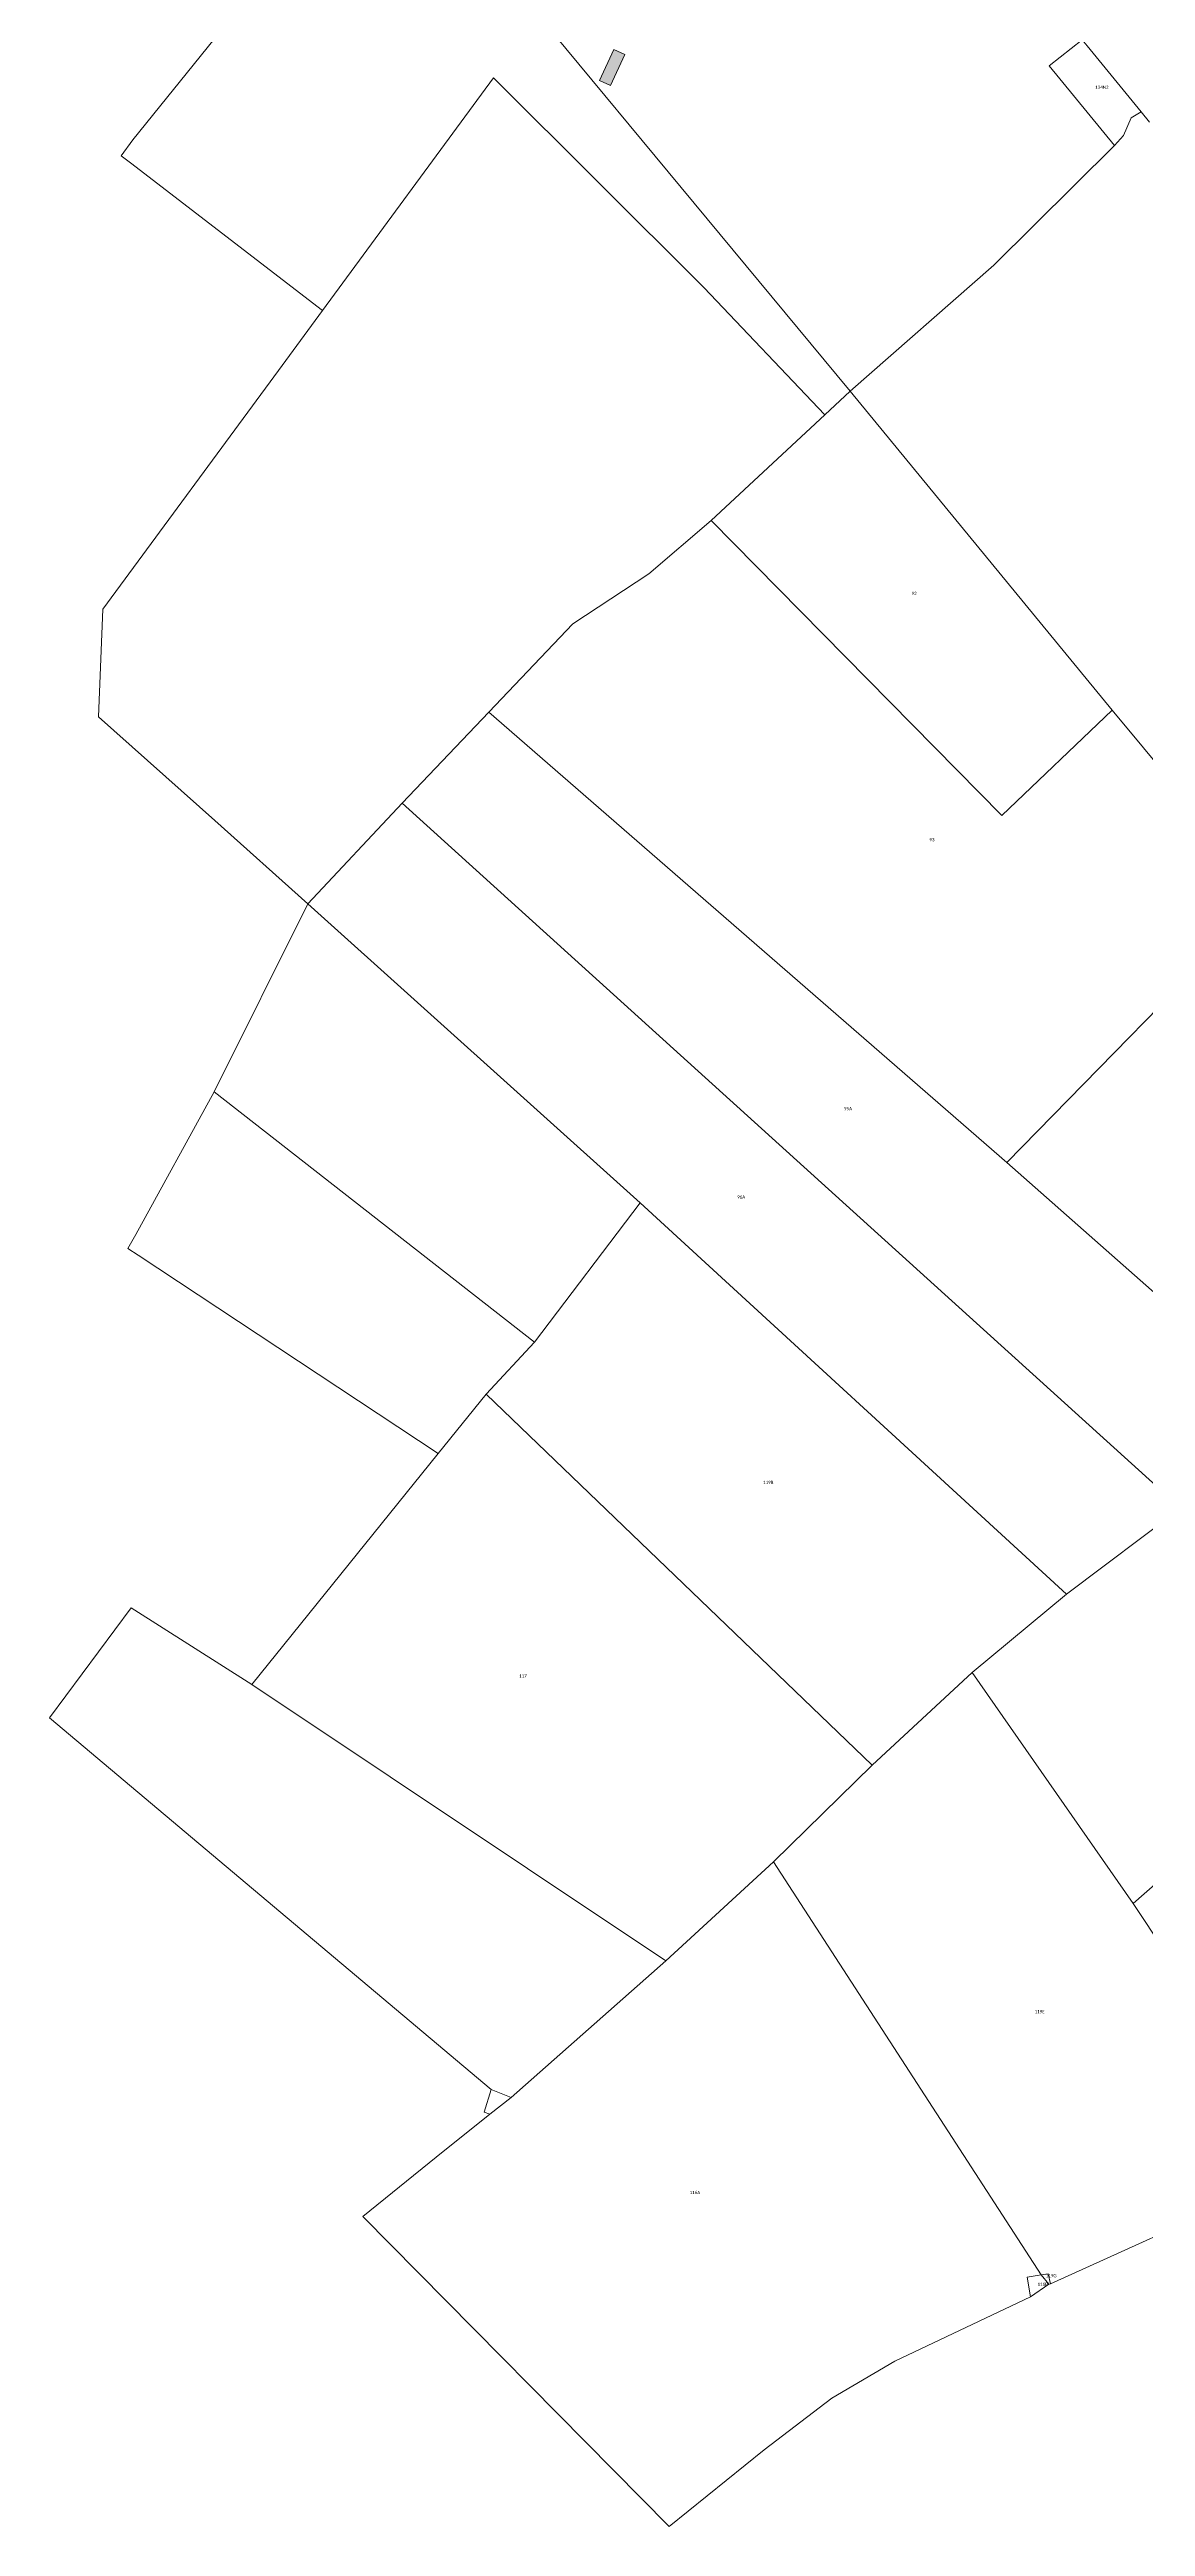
# Model space of a CAD drawing. Header units: metres. Extents: x 113120 to 240396, y 120329 to 242116.
# Drawn here: x 119453 to 119727, y 120329 to 120947 of the extents above; entities that cross this region are included whole.
import ezdxf

# ---------------------------------------------------------------- set-up
doc = ezdxf.new("R2010")
doc.units = ezdxf.units.M
doc.header["$LTSCALE"] = 3
for name, color, linetype, lineweight in [('Bpn_CaPa', 78, 'Continuous', 0), ('Bpn_ReBu', 4, 'Continuous', 0), ('Bpt_CaNu', 7, 'Continuous', 0), ('Hachure bâtiment', 11, 'Continuous', 0)]:
    doc.layers.add(name, color=color, linetype=linetype, lineweight=lineweight)
doc.styles.add('Legend', font='')
doc.styles.get('Legend').set_extended_font_data('Calibri')

msp = doc.modelspace()

# ---------------------------------------------------------------- hatches: boundary and pattern name
at = {"layer": 'Hachure bâtiment'}
h = msp.add_hatch(color=256, dxfattribs=at)
h.dxf.hatch_style = 1
h.paths.add_polyline_path([(119596.95, 120946.05), (119593.37, 120938.33), (119590.67, 120939.58), (119594.24, 120947.3)])

# ---------------------------------------------------------------- linework, layer by layer
at = {"layer": 'Bpn_CaPa'}
for points in [[(119521.46, 120882.18), (119473.51, 120918.98), (119471.17, 120920.77), (119474.12, 120924.73), (119536.76, 121002.41), (119653.27, 120862), (119646.93, 120856.11), (119616.67, 120887.88), (119564.17, 120940.27), (119521.46, 120882.18)], [(119712.44, 120948.19), (119725.93, 120931.74), (119723.41, 120930.23), (119721.46, 120925.85), (119719.21, 120923.37), (119702.9, 120943.27), (119711.17, 120949.73), (119712.44, 120948.19)], [(119521.46, 120882.18), (119564.17, 120940.27), (119616.67, 120887.88), (119646.93, 120856.11), (119618.53, 120829.73), (119602.96, 120816.39), (119583.97, 120803.9), (119562.98, 120781.85), (119541.34, 120759.12), (119517.78, 120733.98), (119494.59, 120754.82), (119465.5, 120780.66), (119466.61, 120807.56), (119510.45, 120867.2), (119521.46, 120882.18)], [(119653.27, 120862), (119718.63, 120782.4), (119691.08, 120756.02), (119618.53, 120829.73), (119646.93, 120856.11), (119653.27, 120862)], [(119718.63, 120782.4), (119757.36, 120735.85), (119692.35, 120669.46), (119562.98, 120781.85), (119583.97, 120803.9), (119602.96, 120816.39), (119618.53, 120829.73), (119691.08, 120756.02), (119718.63, 120782.4)], [(119735.82, 120583.09), (119541.34, 120759.12), (119562.98, 120781.85), (119692.35, 120669.46), (119765.33, 120605), (119735.82, 120583.09)], [(119735.82, 120583.09), (119707.24, 120561.66), (119600.8, 120659.33), (119517.78, 120733.98), (119541.34, 120759.12), (119735.82, 120583.09)], [(119574.39, 120624.54), (119494.44, 120687.09), (119517.78, 120733.98), (119600.8, 120659.33), (119574.39, 120624.54)], [(119797.89, 120686.84), (119794.87, 120683.67), (119784.5, 120646.74), (119772.11, 120609.88), (119765.33, 120605), (119692.35, 120669.46), (119757.36, 120735.85), (119797.89, 120686.84)], [(119550.36, 120596.76), (119475.4, 120646.27), (119472.89, 120647.92), (119474.83, 120651.44), (119494.44, 120687.09), (119574.39, 120624.54), (119562.35, 120611.55), (119550.36, 120596.76)], [(119574.39, 120624.54), (119600.8, 120659.33), (119707.24, 120561.66), (119683.67, 120542.08), (119658.74, 120518.94), (119562.35, 120611.55), (119574.39, 120624.54)], [(119634.12, 120494.81), (119607.23, 120470.1), (119503.8, 120539.11), (119550.36, 120596.76), (119562.35, 120611.55), (119658.74, 120518.94), (119634.12, 120494.81)], [(119735.82, 120583.09), (119765.33, 120605), (119772.11, 120609.88), (119809.89, 120559.99), (119760.84, 120516.88), (119723.92, 120484.44), (119683.67, 120542.08), (119707.24, 120561.66), (119735.82, 120583.09)], [(119453.3, 120530.73), (119473.71, 120558.2), (119503.8, 120539.11), (119607.23, 120470.1), (119568.61, 120435.96), (119563.58, 120438), (119453.3, 120530.73)], [(119634.12, 120494.81), (119658.74, 120518.94), (119683.67, 120542.08), (119723.92, 120484.44), (119762.91, 120425.66), (119761.97, 120425.02), (119764.46, 120421.48), (119753.64, 120412.23), (119703.23, 120389.45), (119702.7, 120391.92), (119700.93, 120391.73), (119634.12, 120494.81)], [(119760.84, 120516.88), (119802.24, 120468.12), (119767.53, 120425.25), (119765.88, 120427.65), (119762.91, 120425.66), (119723.92, 120484.44), (119760.84, 120516.88)], [(119549.85, 120421.1), (119563.29, 120431.78), (119568.61, 120435.96), (119607.23, 120470.1), (119634.12, 120494.81), (119700.93, 120391.73), (119697.44, 120391.08), (119698.29, 120386.18), (119664.37, 120370.14), (119648.67, 120360.87), (119631.74, 120347.98), (119608.04, 120328.86), (119531.52, 120406.28), (119549.85, 120421.1)], [(119568.61, 120435.96), (119563.29, 120431.78), (119561.85, 120432.3), (119563.58, 120438), (119568.61, 120435.96)], [(119700.93, 120391.73), (119702.82, 120389.37), (119698.29, 120386.18), (119697.44, 120391.08), (119700.93, 120391.73)], [(119700.93, 120391.73), (119702.7, 120391.92), (119703.23, 120389.45), (119702.82, 120389.37), (119700.93, 120391.73)]]:
    msp.add_lwpolyline(points, close=True, dxfattribs=at)
for points in [[(119711.17, 120949.73), (119702.9, 120943.27), (119719.21, 120923.37), (119689.08, 120893.44), (119653.27, 120862), (119536.76, 121002.41)], [(119757.36, 120735.85), (119718.63, 120782.4), (119653.27, 120862), (119689.08, 120893.44), (119719.21, 120923.37), (119721.46, 120925.85), (119723.41, 120930.23), (119725.93, 120931.74), (119728.02, 120929.19)]]:
    msp.add_lwpolyline(points, dxfattribs=at)
at = {"layer": 'Bpn_ReBu'}
msp.add_lwpolyline([(119596.95, 120946.05), (119593.37, 120938.33), (119590.67, 120939.58), (119594.24, 120947.3), (119596.95, 120946.05)], close=True, dxfattribs=at)

# ---------------------------------------------------------------- texts
at = {"layer": 'Bpt_CaNu', "char_height": 0.8, "attachment_point": 7, "style": 'Legend'}
for s, insert in [('134N2', (119714.41, 120937.5)), ('92', (119668.58, 120811.11)), ('93', (119673.02, 120749.59)), ('95A', (119651.7, 120682.47)), ('96A', (119625.02, 120660.39)), ('119B', (119631.49, 120589.14)), ('117', (119570.58, 120540.83)), ('119E', (119699.29, 120456.99)), ('116A', (119613.15, 120411.84)), ('116B', (119700.02, 120388.96)), ('119G', (119702.08, 120391.07))]:
    msp.add_mtext(s, dxfattribs=dict(at, insert=insert))

doc.saveas('drawing.dxf')
